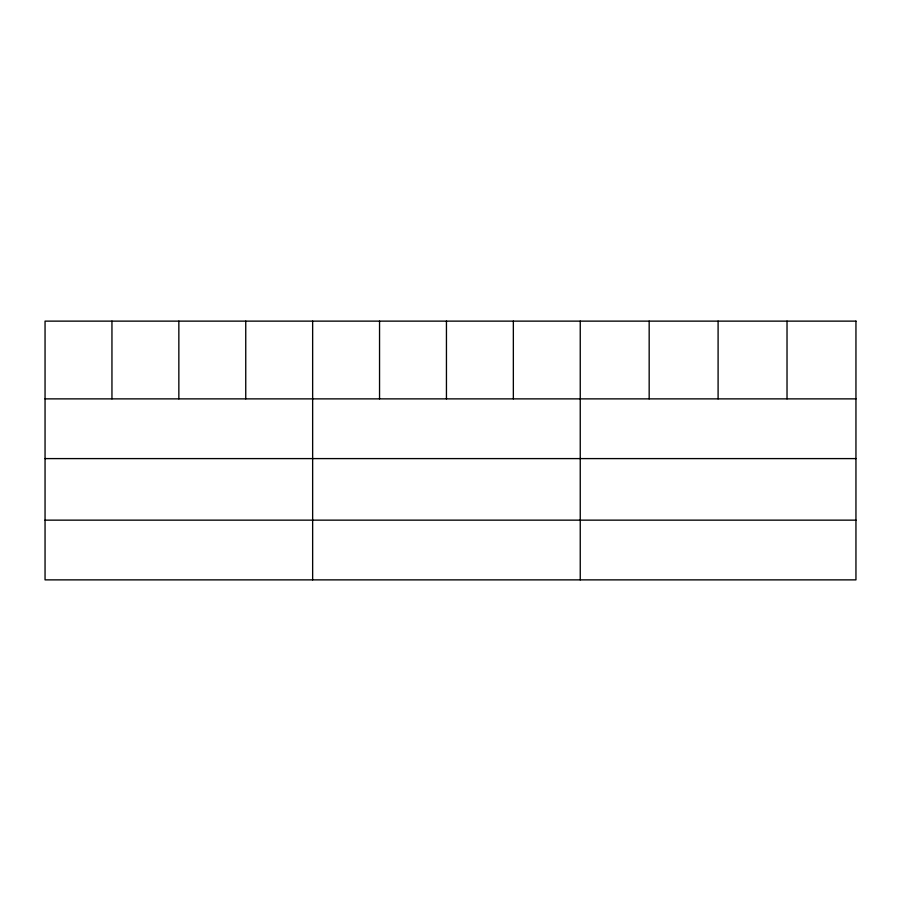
<?xml version="1.0" encoding="UTF-8"?>
<svg xmlns="http://www.w3.org/2000/svg" width="901" height="901" viewBox="0 0 901 901"><rect width="100%" height="100%" fill="white"/><g stroke="black" fill="none" stroke-linecap="round" stroke-linejoin="round"><path stroke-width="1.35" d="M45.05 398.873L855.95 398.873M45.05 458.598L855.95 458.598M45.05 520.147L855.95 520.147M787.023 321.128L787.023 398.873M718.097 321.128L718.097 398.873M649.17 321.128L649.17 398.873M580.244 321.128L580.244 579.872M513.345 321.128L513.345 398.873M446.445 321.128L446.445 398.873M379.546 321.128L379.546 398.873M312.647 321.128L312.647 579.872M245.748 321.128L245.748 398.873M178.849 321.128L178.849 398.873M111.949 321.128L111.949 398.873M855.95 321.128L45.05 321.128L45.05 579.872L855.95 579.872L855.95 321.128"/></g></svg>
